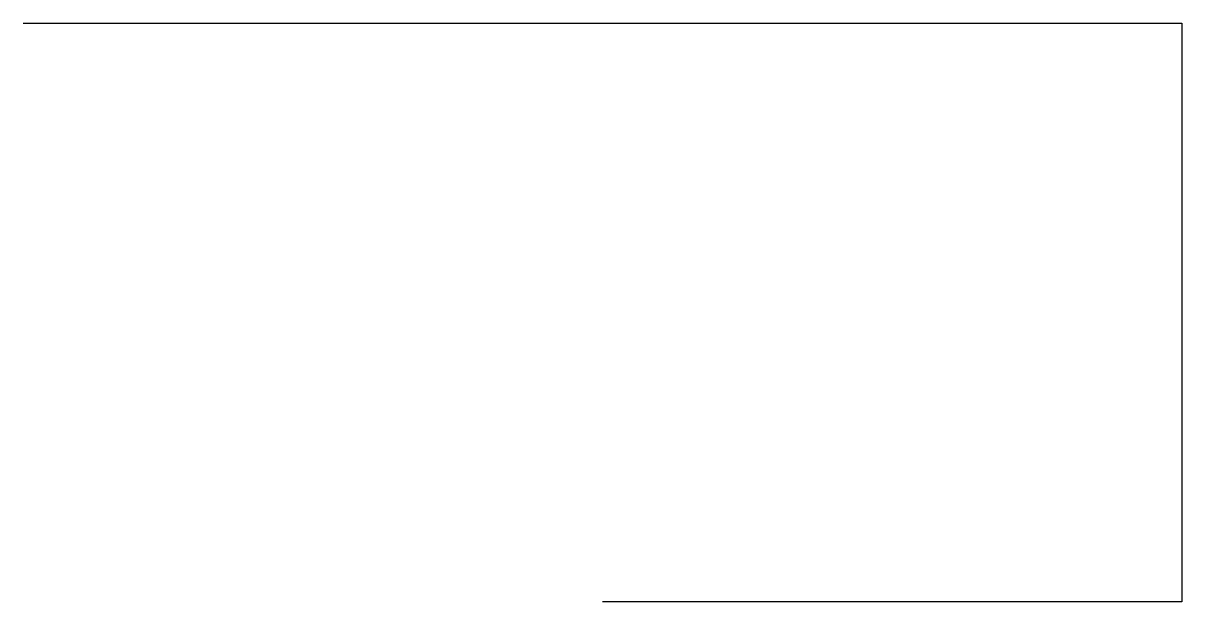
# Model space of a CAD drawing. Extents: x 10 to 30, y 10 to 20.
import ezdxf

# ---------------------------------------------------------------- set-up
doc = ezdxf.new("R2010")
doc.units = 0
doc.layers.get('0').update_dxf_attribs({"lineweight": 25, "true_color": 0xffffff})

# ---------------------------------------------------------------- blocks, each defined once
blk = doc.blocks.new('block 12')
for p, q in [((-20, 0), (0, 0)), ((0, 0), (0, -10)), ((0, -10), (-10, -10))]:
    blk.add_line(p, q)

msp = doc.modelspace()

# ---------------------------------------------------------------- block references
msp.add_blockref('block 12', (30, 20))

doc.saveas('drawing.dxf')
